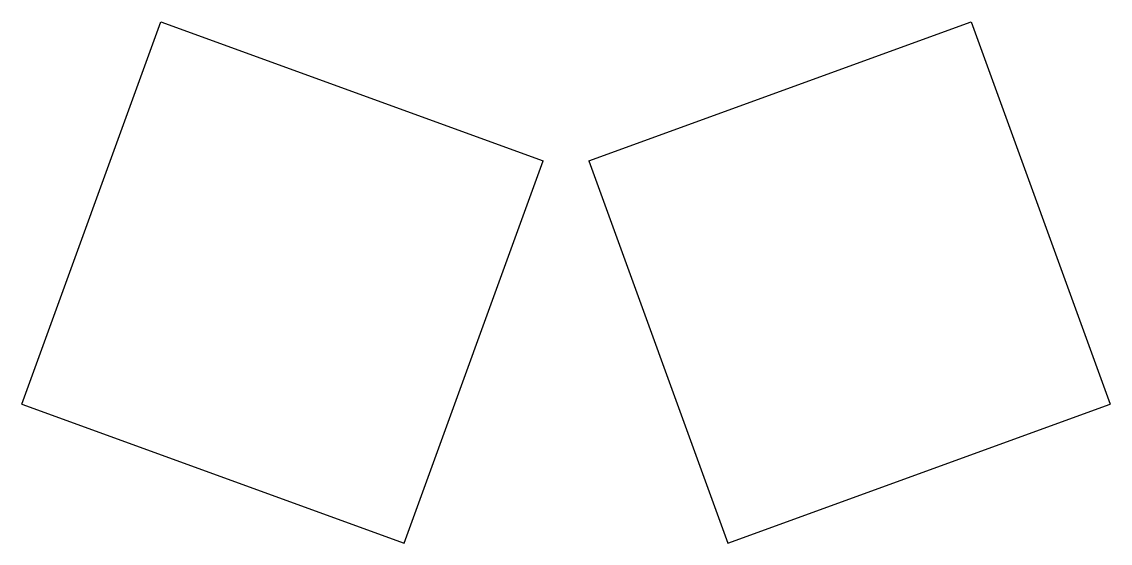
# Model space of a CAD drawing. Header units: millimetres. Extents: x -13 to 92, y -19 to 31.
import ezdxf

# ---------------------------------------------------------------- set-up
doc = ezdxf.new("R2010")
doc.units = ezdxf.units.MM

msp = doc.modelspace()

# ---------------------------------------------------------------- linework, layer by layer
for p, q in [((-12.82, -5.98), (0.52, 30.67)), ((0.52, 30.67), (37.17, 17.33)), ((41.54, 17.33), (78.18, 30.67)), ((78.18, 30.67), (91.52, -5.98)), ((23.83, -19.32), (37.17, 17.33)), ((41.54, 17.33), (54.87, -19.32)), ((-12.82, -5.98), (23.83, -19.32)), ((54.87, -19.32), (91.52, -5.98))]:
    msp.add_line(p, q)

doc.saveas('drawing.dxf')
